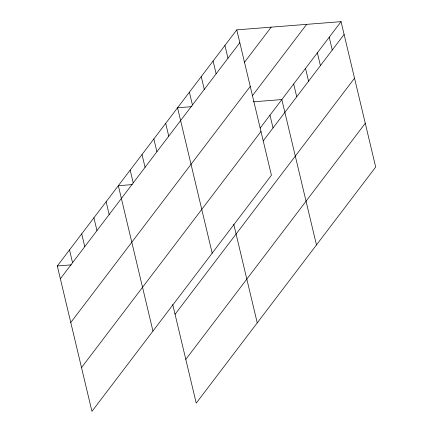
<?xml version="1.0" encoding="UTF-8"?>
<svg xmlns="http://www.w3.org/2000/svg" width="433" height="433" viewBox="0 0 433 433"><rect width="100%" height="100%" fill="white"/><g stroke="black" fill="none" stroke-linecap="round" stroke-linejoin="round"><path stroke-width="0.65" d="M236.775 29.861L271.41 175.246L91.942 411.35L57.308 265.965L236.775 29.861L341.058 21.65L375.692 167.035L196.225 403.139L172.729 304.507M60.355 278.755L239.822 42.656M244.228 62.617L271.188 27.149M70.779 322.515L250.247 86.411M252.32 95.823L306.64 24.362M260.184 128.044L341.058 21.65M81.523 367.595L260.985 131.491M263.232 140.839L344.105 34.445M175.062 314.304L354.53 78.2M185.8 359.385L365.268 123.281M191.446 106.68L177.552 107.774L212.186 253.159M253.375 101.804L281.834 99.563L316.469 244.954M132.222 184.593L118.328 185.687L152.963 331.077M57.308 265.965L71.207 264.866M329.21 37.233L332.257 50.028M317.367 52.815L320.415 65.61M305.519 68.398L308.572 81.193M293.677 83.98L296.724 96.776M269.986 115.146L273.034 127.941M224.927 45.443L227.975 58.238M213.085 61.026L216.132 73.821M201.237 76.609L204.289 89.404M233.75 224.229L257.245 322.866M189.394 92.191L192.441 104.986M165.704 123.356L168.751 136.151M153.861 138.939L156.908 151.734M142.013 154.521L145.066 167.317M130.171 170.104L133.218 182.899M106.123 201.74L109.17 214.535M93.918 217.799L96.965 230.594M81.718 233.852L84.765 246.648M69.513 249.906L72.56 262.701"/></g></svg>
